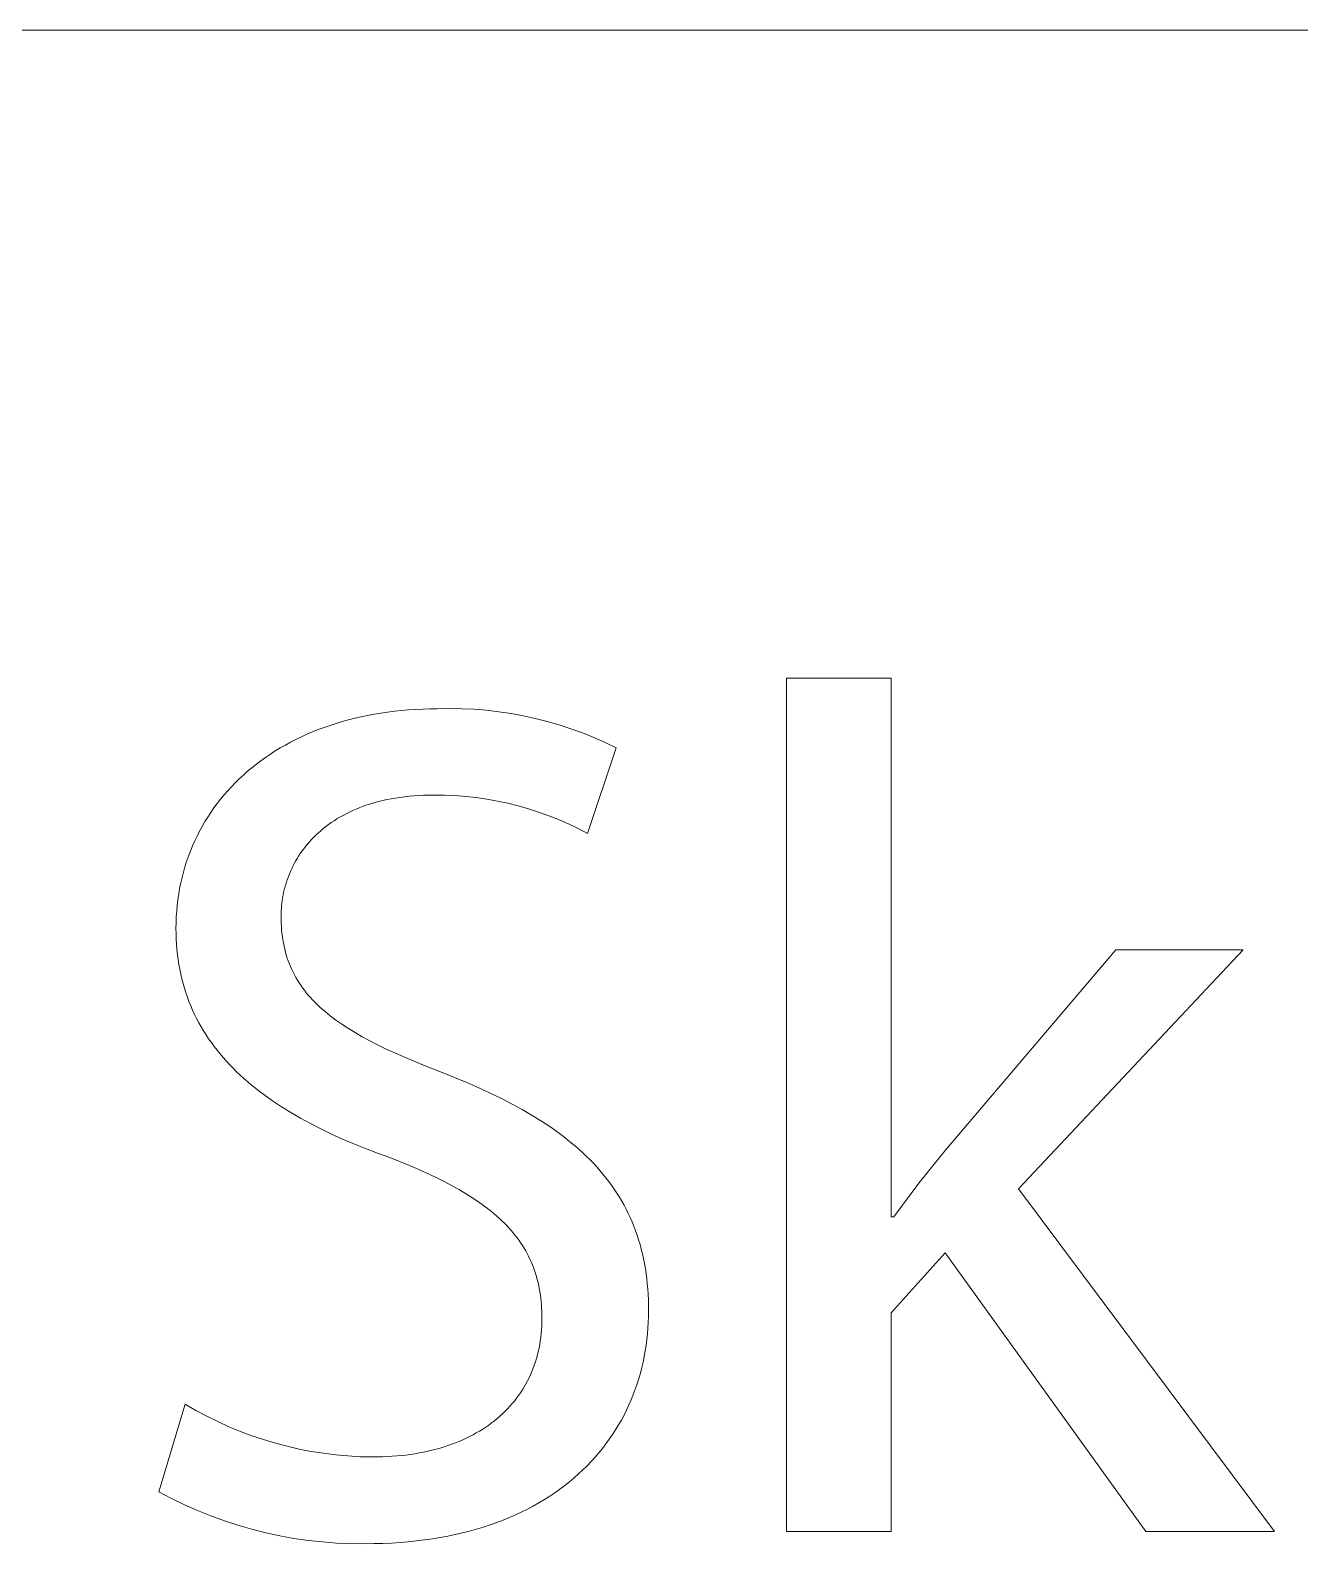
# Model space of a CAD drawing. Header units: millimetres. Extents: x -1519 to 3497, y -297 to 3208.
# Drawn here: x 3079.7 to 3132.8, y -79.6 to -16.4 of the extents above; entities that cross this region are included whole.
import ezdxf

# ---------------------------------------------------------------- set-up
doc = ezdxf.new("R2010")
doc.units = ezdxf.units.MM
doc.header["$MEASUREMENT"] = 0
doc.layers.add('Domyślny', color=7, linetype='Continuous', true_color=0x000000)

msp = doc.modelspace()

# ---------------------------------------------------------------- linework, layer by layer
at = {"layer": 'Domyślny', "color": 18, "lineweight": 15, "true_color": 0x000000}
for p, q in [((1601.477, -16.362), (3497.131, -16.362)), ((3111.312, -79.097), (3111.312, -43.434)), ((3111.312, -43.434), (3115.688, -43.434)), ((3115.688, -43.434), (3115.688, -65.951)), ((3094.066, -44.942), (3094.345, -44.896)), ((3094.345, -44.896), (3094.628, -44.854)), ((3094.628, -44.854), (3094.914, -44.818)), ((3094.914, -44.818), (3095.204, -44.788)), ((3095.204, -44.788), (3095.497, -44.762)), ((3095.497, -44.762), (3095.794, -44.743)), ((3095.794, -44.743), (3096.094, -44.729)), ((3096.094, -44.729), (3096.397, -44.72)), ((3096.397, -44.72), (3096.704, -44.717)), ((3096.704, -44.717), (3097.22, -44.708)), ((3097.22, -44.708), (3097.736, -44.715)), ((3097.736, -44.715), (3098.251, -44.74)), ((3098.251, -44.74), (3098.766, -44.783)), ((3098.766, -44.783), (3099.278, -44.842)), ((3099.278, -44.842), (3099.789, -44.918)), ((3091.729, -45.588), (3091.973, -45.497)), ((3091.973, -45.497), (3092.221, -45.41)), ((3092.221, -45.41), (3092.473, -45.329)), ((3092.473, -45.329), (3092.728, -45.252)), ((3092.728, -45.252), (3092.988, -45.18)), ((3092.988, -45.18), (3093.252, -45.113)), ((3093.252, -45.113), (3093.52, -45.051)), ((3093.52, -45.051), (3093.791, -44.994)), ((3093.791, -44.994), (3094.066, -44.942)), ((3099.789, -44.918), (3100.296, -45.012)), ((3100.296, -45.012), (3100.8, -45.122)), ((3100.8, -45.122), (3101.301, -45.249)), ((3101.301, -45.249), (3101.796, -45.393)), ((3101.796, -45.393), (3102.287, -45.553)), ((3090.355, -46.232), (3090.573, -46.114)), ((3090.573, -46.114), (3090.796, -46)), ((3090.796, -46), (3091.023, -45.89)), ((3091.023, -45.89), (3091.254, -45.785)), ((3091.254, -45.785), (3091.489, -45.684)), ((3091.489, -45.684), (3091.729, -45.588)), ((3102.287, -45.553), (3102.772, -45.729)), ((3102.772, -45.729), (3103.25, -45.922)), ((3103.25, -45.922), (3103.723, -46.13)), ((3103.723, -46.13), (3104.187, -46.354)), ((3089.332, -46.889), (3089.528, -46.749)), ((3089.528, -46.749), (3089.728, -46.614)), ((3089.728, -46.614), (3089.932, -46.482)), ((3089.932, -46.482), (3090.142, -46.355)), ((3090.142, -46.355), (3090.355, -46.232)), ((3104.187, -46.354), (3102.985, -49.929)), ((3088.597, -47.487), (3088.774, -47.331)), ((3088.774, -47.331), (3088.955, -47.18)), ((3088.955, -47.18), (3089.141, -47.032)), ((3089.141, -47.032), (3089.332, -46.889)), ((3087.941, -48.146), (3088.097, -47.976)), ((3088.097, -47.976), (3088.259, -47.809)), ((3088.259, -47.809), (3088.426, -47.646)), ((3088.426, -47.646), (3088.597, -47.487)), ((3087.365, -48.862), (3087.501, -48.678)), ((3087.501, -48.678), (3087.642, -48.497)), ((3087.642, -48.497), (3087.789, -48.32)), ((3087.789, -48.32), (3087.941, -48.146)), ((3093.925, -48.687), (3093.766, -48.738)), ((3094.087, -48.64), (3093.925, -48.687)), ((3094.253, -48.595), (3094.087, -48.64)), ((3094.423, -48.553), (3094.253, -48.595)), ((3094.597, -48.515), (3094.423, -48.553)), ((3094.774, -48.48), (3094.597, -48.515)), ((3094.956, -48.448), (3094.774, -48.48)), ((3095.141, -48.42), (3094.956, -48.448)), ((3095.331, -48.395), (3095.141, -48.42)), ((3095.525, -48.374), (3095.331, -48.395)), ((3095.722, -48.357), (3095.525, -48.374)), ((3095.924, -48.343), (3095.722, -48.357)), ((3096.13, -48.333), (3095.924, -48.343)), ((3096.34, -48.327), (3096.13, -48.333)), ((3096.554, -48.325), (3096.34, -48.327)), ((3097, -48.329), (3096.554, -48.325)), ((3097.446, -48.348), (3097, -48.329)), ((3097.892, -48.382), (3097.446, -48.348)), ((3098.336, -48.431), (3097.892, -48.382)), ((3098.778, -48.495), (3098.336, -48.431)), ((3099.217, -48.574), (3098.778, -48.495)), ((3099.654, -48.667), (3099.217, -48.574)), ((3100.087, -48.775), (3099.654, -48.667)), ((3086.988, -49.435), (3087.108, -49.241)), ((3087.108, -49.241), (3087.234, -49.05)), ((3087.234, -49.05), (3087.365, -48.862)), ((3092.509, -49.319), (3092.387, -49.396)), ((3092.634, -49.244), (3092.509, -49.319)), ((3092.763, -49.172), (3092.634, -49.244)), ((3092.895, -49.102), (3092.763, -49.172)), ((3093.031, -49.035), (3092.895, -49.102)), ((3093.171, -48.97), (3093.031, -49.035)), ((3093.314, -48.908), (3093.171, -48.97)), ((3093.461, -48.849), (3093.314, -48.908)), ((3093.612, -48.792), (3093.461, -48.849)), ((3093.766, -48.738), (3093.612, -48.792)), ((3100.516, -48.898), (3100.087, -48.775)), ((3100.942, -49.035), (3100.516, -48.898)), ((3101.362, -49.186), (3100.942, -49.035)), ((3101.777, -49.351), (3101.362, -49.186)), ((3086.66, -50.036), (3086.764, -49.832)), ((3086.764, -49.832), (3086.873, -49.632)), ((3086.873, -49.632), (3086.988, -49.435)), ((3091.732, -49.901), (3091.634, -49.992)), ((3091.832, -49.812), (3091.732, -49.901)), ((3091.936, -49.725), (3091.832, -49.812)), ((3092.044, -49.639), (3091.936, -49.725)), ((3092.155, -49.556), (3092.044, -49.639)), ((3092.269, -49.475), (3092.155, -49.556)), ((3092.387, -49.396), (3092.269, -49.475)), ((3102.186, -49.53), (3101.777, -49.351)), ((3102.589, -49.723), (3102.186, -49.53)), ((3102.985, -49.929), (3102.589, -49.723)), ((3086.381, -50.664), (3086.468, -50.451)), ((3086.468, -50.451), (3086.561, -50.242)), ((3086.561, -50.242), (3086.66, -50.036)), ((3091.121, -50.569), (3091.047, -50.67)), ((3091.199, -50.469), (3091.121, -50.569)), ((3091.279, -50.371), (3091.199, -50.469)), ((3091.363, -50.274), (3091.279, -50.371)), ((3091.45, -50.178), (3091.363, -50.274)), ((3091.541, -50.084), (3091.45, -50.178)), ((3091.634, -49.992), (3091.541, -50.084)), ((3086.154, -51.317), (3086.224, -51.096)), ((3086.224, -51.096), (3086.3, -50.879)), ((3086.3, -50.879), (3086.381, -50.664)), ((3090.724, -51.191), (3090.669, -51.298)), ((3090.783, -51.085), (3090.724, -51.191)), ((3090.844, -50.98), (3090.783, -51.085)), ((3090.908, -50.875), (3090.844, -50.98)), ((3090.976, -50.772), (3090.908, -50.875)), ((3091.047, -50.67), (3090.976, -50.772)), ((3085.979, -51.994), (3086.032, -51.766)), ((3086.032, -51.766), (3086.09, -51.54)), ((3086.09, -51.54), (3086.154, -51.317)), ((3090.438, -51.843), (3090.401, -51.953)), ((3090.478, -51.733), (3090.438, -51.843)), ((3090.522, -51.623), (3090.478, -51.733)), ((3090.568, -51.514), (3090.522, -51.623)), ((3090.617, -51.406), (3090.568, -51.514)), ((3090.669, -51.298), (3090.617, -51.406)), ((3085.858, -52.694), (3085.893, -52.458)), ((3085.893, -52.458), (3085.933, -52.225)), ((3085.933, -52.225), (3085.979, -51.994)), ((3090.281, -52.396), (3090.258, -52.507)), ((3090.307, -52.285), (3090.281, -52.396)), ((3090.335, -52.174), (3090.307, -52.285)), ((3090.367, -52.064), (3090.335, -52.174)), ((3090.401, -51.953), (3090.367, -52.064)), ((3085.808, -53.171), (3085.83, -52.931)), ((3085.83, -52.931), (3085.858, -52.694)), ((3090.185, -53.06), (3090.178, -53.169)), ((3090.194, -52.95), (3090.185, -53.06)), ((3090.206, -52.84), (3090.194, -52.95)), ((3090.22, -52.729), (3090.206, -52.84)), ((3090.238, -52.618), (3090.22, -52.729)), ((3090.258, -52.507), (3090.238, -52.618)), ((3085.78, -53.904), (3085.783, -53.658)), ((3085.783, -53.658), (3085.792, -53.414)), ((3085.792, -53.414), (3085.808, -53.171)), ((3090.174, -53.278), (3090.173, -53.387)), ((3090.173, -53.387), (3090.174, -53.534)), ((3090.178, -53.169), (3090.174, -53.278)), ((3090.174, -53.534), (3090.179, -53.679)), ((3090.179, -53.679), (3090.186, -53.822)), ((3085.782, -54.126), (3085.78, -53.904)), ((3085.79, -54.345), (3085.782, -54.126)), ((3085.802, -54.561), (3085.79, -54.345)), ((3090.186, -53.822), (3090.197, -53.963)), ((3090.197, -53.963), (3090.211, -54.102)), ((3090.211, -54.102), (3090.227, -54.238)), ((3090.227, -54.238), (3090.247, -54.373)), ((3090.247, -54.373), (3090.27, -54.505)), ((3085.819, -54.775), (3085.802, -54.561)), ((3085.841, -54.986), (3085.819, -54.775)), ((3085.868, -55.194), (3085.841, -54.986)), ((3090.27, -54.505), (3090.296, -54.635)), ((3090.296, -54.635), (3090.325, -54.764)), ((3090.325, -54.764), (3090.358, -54.89)), ((3090.358, -54.89), (3090.393, -55.015)), ((3090.393, -55.015), (3090.432, -55.137)), ((3117.943, -63.178), (3125.076, -54.793)), ((3130.404, -54.793), (3121, -64.782)), ((3125.076, -54.793), (3130.404, -54.793)), ((3085.9, -55.399), (3085.868, -55.194)), ((3085.936, -55.602), (3085.9, -55.399)), ((3085.977, -55.803), (3085.936, -55.602)), ((3090.432, -55.137), (3090.474, -55.258)), ((3090.474, -55.258), (3090.519, -55.377)), ((3090.519, -55.377), (3090.567, -55.495)), ((3090.567, -55.495), (3090.618, -55.61)), ((3090.618, -55.61), (3090.673, -55.724)), ((3086.023, -56), (3085.977, -55.803)), ((3086.074, -56.195), (3086.023, -56)), ((3086.129, -56.388), (3086.074, -56.195)), ((3090.673, -55.724), (3090.731, -55.837)), ((3090.731, -55.837), (3090.792, -55.948)), ((3090.792, -55.948), (3090.857, -56.057)), ((3090.857, -56.057), (3090.924, -56.165)), ((3090.924, -56.165), (3090.995, -56.271)), ((3090.995, -56.271), (3091.07, -56.377)), ((3086.189, -56.578), (3086.129, -56.388)), ((3086.254, -56.766), (3086.189, -56.578)), ((3086.323, -56.951), (3086.254, -56.766)), ((3091.07, -56.377), (3091.147, -56.48)), ((3091.147, -56.48), (3091.228, -56.583)), ((3091.228, -56.583), (3091.313, -56.684)), ((3091.313, -56.684), (3091.4, -56.784)), ((3091.4, -56.784), (3091.491, -56.883)), ((3091.491, -56.883), (3091.586, -56.98)), ((3086.396, -57.133), (3086.323, -56.951)), ((3086.474, -57.314), (3086.396, -57.133)), ((3086.557, -57.492), (3086.474, -57.314)), ((3086.644, -57.667), (3086.557, -57.492)), ((3091.586, -56.98), (3091.684, -57.077)), ((3091.684, -57.077), (3091.785, -57.172)), ((3091.785, -57.172), (3091.889, -57.267)), ((3091.889, -57.267), (3091.998, -57.36)), ((3091.998, -57.36), (3092.109, -57.453)), ((3092.109, -57.453), (3092.224, -57.544)), ((3092.224, -57.544), (3092.343, -57.635)), ((3086.735, -57.84), (3086.644, -57.667)), ((3086.831, -58.011), (3086.735, -57.84)), ((3086.932, -58.179), (3086.831, -58.011)), ((3087.036, -58.346), (3086.932, -58.179)), ((3092.343, -57.635), (3092.465, -57.725)), ((3092.465, -57.725), (3092.719, -57.903)), ((3092.719, -57.903), (3092.988, -58.078)), ((3092.988, -58.078), (3093.271, -58.25)), ((3087.145, -58.51), (3087.036, -58.346)), ((3087.258, -58.671), (3087.145, -58.51)), ((3087.376, -58.831), (3087.258, -58.671)), ((3093.271, -58.25), (3093.568, -58.421)), ((3093.568, -58.421), (3093.88, -58.59)), ((3093.88, -58.59), (3094.206, -58.757)), ((3094.206, -58.757), (3094.546, -58.923)), ((3087.497, -58.988), (3087.376, -58.831)), ((3087.623, -59.143), (3087.497, -58.988)), ((3087.753, -59.296), (3087.623, -59.143)), ((3087.888, -59.447), (3087.753, -59.296)), ((3088.026, -59.596), (3087.888, -59.447)), ((3094.546, -58.923), (3095.272, -59.254)), ((3095.272, -59.254), (3096.058, -59.585)), ((3088.168, -59.742), (3088.026, -59.596)), ((3088.315, -59.887), (3088.168, -59.742)), ((3088.465, -60.03), (3088.315, -59.887)), ((3088.62, -60.17), (3088.465, -60.03)), ((3096.058, -59.585), (3096.905, -59.918)), ((3096.905, -59.918), (3097.946, -60.341)), ((3088.778, -60.309), (3088.62, -60.17)), ((3088.941, -60.445), (3088.778, -60.309)), ((3089.107, -60.58), (3088.941, -60.445)), ((3089.278, -60.713), (3089.107, -60.58)), ((3089.452, -60.844), (3089.278, -60.713)), ((3097.946, -60.341), (3098.441, -60.558)), ((3098.441, -60.558), (3098.921, -60.779)), ((3089.811, -61.1), (3089.452, -60.844)), ((3090.186, -61.349), (3089.811, -61.1)), ((3090.576, -61.59), (3090.186, -61.349)), ((3098.921, -60.779), (3099.383, -61.005)), ((3099.383, -61.005), (3099.829, -61.235)), ((3099.829, -61.235), (3100.258, -61.47)), ((3090.98, -61.825), (3090.576, -61.59)), ((3091.399, -62.053), (3090.98, -61.825)), ((3100.258, -61.47), (3100.671, -61.711)), ((3100.671, -61.711), (3101.067, -61.957)), ((3101.067, -61.957), (3101.446, -62.209)), ((3091.832, -62.275), (3091.399, -62.053)), ((3092.279, -62.49), (3091.832, -62.275)), ((3092.74, -62.699), (3092.279, -62.49)), ((3101.446, -62.209), (3101.809, -62.467)), ((3101.809, -62.467), (3101.984, -62.598)), ((3101.984, -62.598), (3102.155, -62.732)), ((3093.214, -62.901), (3092.74, -62.699)), ((3093.702, -63.098), (3093.214, -62.901)), ((3094.203, -63.29), (3093.702, -63.098)), ((3102.155, -62.732), (3102.321, -62.866)), ((3102.321, -62.866), (3102.484, -63.003)), ((3102.484, -63.003), (3102.642, -63.142)), ((3102.642, -63.142), (3102.796, -63.282)), ((3116.843, -64.547), (3117.943, -63.178)), ((3094.716, -63.476), (3094.203, -63.29)), ((3095.539, -63.806), (3094.716, -63.476)), ((3095.927, -63.972), (3095.539, -63.806)), ((3102.796, -63.282), (3102.946, -63.424)), ((3102.946, -63.424), (3103.092, -63.568)), ((3103.092, -63.568), (3103.234, -63.714)), ((3103.234, -63.714), (3103.371, -63.862)), ((3103.371, -63.862), (3103.504, -64.012)), ((3096.299, -64.139), (3095.927, -63.972)), ((3096.656, -64.308), (3096.299, -64.139)), ((3096.997, -64.478), (3096.656, -64.308)), ((3097.323, -64.65), (3096.997, -64.478)), ((3103.504, -64.012), (3103.633, -64.164)), ((3103.633, -64.164), (3103.758, -64.318)), ((3103.758, -64.318), (3103.878, -64.474)), ((3103.878, -64.474), (3103.995, -64.633)), ((3097.635, -64.823), (3097.323, -64.65)), ((3097.931, -65), (3097.635, -64.823)), ((3098.213, -65.178), (3097.931, -65)), ((3103.995, -64.633), (3104.107, -64.793)), ((3104.107, -64.793), (3104.215, -64.956)), ((3104.215, -64.956), (3104.319, -65.122)), ((3104.319, -65.122), (3104.418, -65.289)), ((3115.788, -65.951), (3116.843, -64.547)), ((3121, -64.782), (3131.707, -79.097)), ((3098.481, -65.36), (3098.213, -65.178)), ((3098.734, -65.544), (3098.481, -65.36)), ((3098.855, -65.637), (3098.734, -65.544)), ((3098.973, -65.731), (3098.855, -65.637)), ((3099.088, -65.826), (3098.973, -65.731)), ((3104.418, -65.289), (3104.513, -65.459)), ((3104.513, -65.459), (3104.605, -65.631)), ((3104.605, -65.631), (3104.691, -65.806)), ((3099.199, -65.922), (3099.088, -65.826)), ((3099.306, -66.019), (3099.199, -65.922)), ((3099.41, -66.117), (3099.306, -66.019)), ((3099.511, -66.216), (3099.41, -66.117)), ((3099.608, -66.315), (3099.511, -66.216)), ((3099.702, -66.416), (3099.608, -66.315)), ((3104.691, -65.806), (3104.774, -65.983)), ((3104.774, -65.983), (3104.853, -66.163)), ((3104.853, -66.163), (3104.927, -66.345)), ((3104.927, -66.345), (3104.997, -66.53)), ((3115.688, -65.951), (3115.788, -65.951)), ((3099.793, -66.518), (3099.702, -66.416)), ((3099.881, -66.621), (3099.793, -66.518)), ((3099.965, -66.725), (3099.881, -66.621)), ((3100.046, -66.83), (3099.965, -66.725)), ((3100.123, -66.936), (3100.046, -66.83)), ((3100.198, -67.044), (3100.123, -66.936)), ((3100.269, -67.153), (3100.198, -67.044)), ((3104.997, -66.53), (3105.062, -66.718)), ((3105.062, -66.718), (3105.124, -66.908)), ((3105.124, -66.908), (3105.181, -67.101)), ((3100.337, -67.263), (3100.269, -67.153)), ((3100.402, -67.374), (3100.337, -67.263)), ((3100.464, -67.486), (3100.402, -67.374)), ((3100.523, -67.6), (3100.464, -67.486)), ((3100.579, -67.716), (3100.523, -67.6)), ((3105.181, -67.101), (3105.234, -67.296)), ((3105.234, -67.296), (3105.283, -67.495)), ((3105.283, -67.495), (3105.328, -67.696)), ((3117.943, -67.455), (3115.688, -69.96)), ((3126.328, -79.097), (3117.943, -67.455)), ((3100.631, -67.832), (3100.579, -67.716)), ((3100.681, -67.951), (3100.631, -67.832)), ((3100.727, -68.07), (3100.681, -67.951)), ((3100.771, -68.191), (3100.727, -68.07)), ((3100.812, -68.314), (3100.771, -68.191)), ((3105.328, -67.696), (3105.368, -67.9)), ((3105.368, -67.9), (3105.404, -68.107)), ((3105.404, -68.107), (3105.436, -68.317)), ((3100.849, -68.438), (3100.812, -68.314)), ((3100.884, -68.564), (3100.849, -68.438)), ((3100.916, -68.691), (3100.884, -68.564)), ((3100.945, -68.821), (3100.916, -68.691)), ((3100.971, -68.951), (3100.945, -68.821)), ((3105.436, -68.317), (3105.464, -68.53)), ((3105.464, -68.53), (3105.487, -68.746)), ((3105.487, -68.746), (3105.506, -68.966)), ((3100.994, -69.084), (3100.971, -68.951)), ((3101.014, -69.218), (3100.994, -69.084)), ((3101.032, -69.354), (3101.014, -69.218)), ((3101.047, -69.491), (3101.032, -69.354)), ((3101.059, -69.631), (3101.047, -69.491)), ((3105.506, -68.966), (3105.521, -69.188)), ((3105.521, -69.188), (3105.532, -69.413)), ((3105.532, -69.413), (3105.538, -69.642)), ((3101.068, -69.772), (3101.059, -69.631)), ((3101.075, -69.915), (3101.068, -69.772)), ((3101.079, -70.06), (3101.075, -69.915)), ((3101.08, -70.207), (3101.079, -70.06)), ((3105.538, -70.117), (3105.529, -70.36)), ((3105.538, -69.642), (3105.54, -69.873)), ((3105.54, -69.873), (3105.538, -70.117)), ((3115.688, -69.96), (3115.688, -79.097)), ((3101.033, -70.986), (3101.05, -70.834)), ((3101.05, -70.834), (3101.063, -70.68)), ((3101.063, -70.68), (3101.073, -70.524)), ((3101.073, -70.524), (3101.079, -70.366)), ((3101.079, -70.366), (3101.08, -70.207)), ((3105.515, -70.601), (3105.495, -70.841)), ((3105.529, -70.36), (3105.515, -70.601)), ((3100.927, -71.58), (3100.959, -71.434)), ((3100.959, -71.434), (3100.987, -71.287)), ((3100.987, -71.287), (3101.012, -71.137)), ((3101.012, -71.137), (3101.033, -70.986)), ((3105.438, -71.318), (3105.402, -71.554)), ((3105.47, -71.08), (3105.438, -71.318)), ((3105.495, -70.841), (3105.47, -71.08)), ((3100.762, -72.144), (3100.809, -72.006)), ((3100.809, -72.006), (3100.852, -71.866)), ((3100.852, -71.866), (3100.891, -71.724)), ((3100.891, -71.724), (3100.927, -71.58)), ((3105.311, -72.021), (3105.257, -72.251)), ((3105.359, -71.788), (3105.311, -72.021)), ((3105.402, -71.554), (3105.359, -71.788)), ((3100.476, -72.807), (3100.54, -72.679)), ((3100.54, -72.679), (3100.601, -72.548)), ((3100.601, -72.548), (3100.658, -72.415)), ((3100.658, -72.415), (3100.712, -72.281)), ((3100.712, -72.281), (3100.762, -72.144)), ((3105.132, -72.707), (3105.061, -72.932)), ((3105.197, -72.48), (3105.132, -72.707)), ((3105.257, -72.251), (3105.197, -72.48)), ((3100.101, -73.418), (3100.183, -73.3)), ((3100.183, -73.3), (3100.261, -73.18)), ((3100.261, -73.18), (3100.336, -73.058)), ((3100.336, -73.058), (3100.408, -72.933)), ((3100.408, -72.933), (3100.476, -72.807)), ((3104.984, -73.155), (3104.901, -73.375)), ((3105.061, -72.932), (3104.984, -73.155)), ((3085.061, -77.44), (3086.164, -73.782)), ((3086.164, -73.782), (3086.61, -74.039)), ((3099.538, -74.077), (3099.64, -73.973)), ((3099.64, -73.973), (3099.739, -73.867)), ((3099.739, -73.867), (3099.835, -73.758)), ((3099.835, -73.758), (3099.927, -73.647)), ((3099.927, -73.647), (3100.015, -73.534)), ((3100.015, -73.534), (3100.101, -73.418)), ((3104.719, -73.809), (3104.619, -74.023)), ((3104.813, -73.594), (3104.719, -73.809)), ((3104.901, -73.375), (3104.813, -73.594)), ((3086.61, -74.039), (3087.064, -74.281)), ((3087.064, -74.281), (3087.526, -74.508)), ((3087.526, -74.508), (3087.995, -74.72)), ((3098.856, -74.65), (3098.978, -74.561)), ((3098.978, -74.561), (3099.096, -74.469)), ((3099.096, -74.469), (3099.212, -74.375)), ((3099.212, -74.375), (3099.324, -74.278)), ((3099.324, -74.278), (3099.433, -74.179)), ((3099.433, -74.179), (3099.538, -74.077)), ((3104.402, -74.441), (3104.285, -74.647)), ((3104.513, -74.233), (3104.402, -74.441)), ((3104.619, -74.023), (3104.513, -74.233)), ((3087.995, -74.72), (3088.471, -74.916)), ((3088.471, -74.916), (3088.953, -75.096)), ((3088.953, -75.096), (3089.441, -75.26)), ((3089.441, -75.26), (3089.934, -75.407)), ((3097.767, -75.268), (3097.914, -75.2)), ((3097.914, -75.2), (3098.058, -75.13)), ((3098.058, -75.13), (3098.199, -75.057)), ((3098.199, -75.057), (3098.337, -74.981)), ((3098.337, -74.981), (3098.471, -74.902)), ((3098.471, -74.902), (3098.603, -74.821)), ((3098.603, -74.821), (3098.731, -74.737)), ((3098.731, -74.737), (3098.856, -74.65)), ((3103.898, -75.245), (3103.758, -75.438)), ((3104.033, -75.048), (3103.898, -75.245)), ((3104.162, -74.849), (3104.033, -75.048)), ((3104.285, -74.647), (3104.162, -74.849)), ((3089.934, -75.407), (3090.431, -75.539)), ((3090.431, -75.539), (3090.933, -75.653)), ((3090.933, -75.653), (3091.438, -75.751)), ((3091.438, -75.751), (3091.947, -75.832)), ((3091.947, -75.832), (3092.457, -75.896)), ((3092.457, -75.896), (3092.97, -75.944)), ((3095.394, -75.904), (3095.583, -75.878)), ((3095.583, -75.878), (3095.768, -75.85)), ((3095.768, -75.85), (3095.951, -75.818)), ((3095.951, -75.818), (3096.131, -75.783)), ((3096.131, -75.783), (3096.308, -75.746)), ((3096.308, -75.746), (3096.482, -75.704)), ((3096.482, -75.704), (3096.653, -75.66)), ((3096.653, -75.66), (3096.821, -75.613)), ((3096.821, -75.613), (3096.986, -75.563)), ((3096.986, -75.563), (3097.148, -75.51)), ((3097.148, -75.51), (3097.308, -75.454)), ((3097.308, -75.454), (3097.464, -75.395)), ((3097.464, -75.395), (3097.617, -75.333)), ((3097.617, -75.333), (3097.767, -75.268)), ((3103.46, -75.815), (3103.302, -75.999)), ((3103.612, -75.628), (3103.46, -75.815)), ((3103.758, -75.438), (3103.612, -75.628)), ((3092.97, -75.944), (3093.484, -75.974)), ((3093.484, -75.974), (3093.998, -75.987)), ((3093.998, -75.987), (3094.411, -75.98)), ((3094.411, -75.98), (3094.613, -75.971)), ((3094.613, -75.971), (3094.813, -75.959)), ((3094.813, -75.959), (3095.009, -75.944)), ((3095.009, -75.944), (3095.203, -75.925)), ((3095.203, -75.925), (3095.394, -75.904)), ((3102.794, -76.528), (3102.613, -76.697)), ((3102.969, -76.355), (3102.794, -76.528)), ((3103.139, -76.179), (3102.969, -76.355)), ((3103.302, -75.999), (3103.139, -76.179)), ((3102.233, -77.023), (3102.035, -77.181)), ((3102.426, -76.862), (3102.233, -77.023)), ((3102.613, -76.697), (3102.426, -76.862)), ((3085.592, -77.721), (3085.061, -77.44)), ((3086.132, -77.983), (3085.592, -77.721)), ((3101.181, -77.768), (3100.953, -77.905)), ((3101.404, -77.628), (3101.181, -77.768)), ((3101.62, -77.483), (3101.404, -77.628)), ((3101.83, -77.334), (3101.62, -77.483)), ((3102.035, -77.181), (3101.83, -77.334)), ((3086.681, -78.226), (3086.132, -77.983)), ((3087.237, -78.451), (3086.681, -78.226)), ((3099.982, -78.403), (3099.725, -78.515)), ((3100.234, -78.285), (3099.982, -78.403)), ((3100.48, -78.163), (3100.234, -78.285)), ((3100.719, -78.036), (3100.48, -78.163)), ((3100.953, -77.905), (3100.719, -78.036)), ((3087.801, -78.656), (3087.237, -78.451)), ((3088.372, -78.842), (3087.801, -78.656)), ((3088.949, -79.008), (3088.372, -78.842)), ((3089.531, -79.154), (3088.949, -79.008)), ((3098.348, -79.002), (3098.054, -79.084)), ((3098.635, -78.915), (3098.348, -79.002)), ((3098.916, -78.823), (3098.635, -78.915)), ((3099.192, -78.725), (3098.916, -78.823)), ((3099.461, -78.623), (3099.192, -78.725)), ((3099.725, -78.515), (3099.461, -78.623)), ((3090.118, -79.281), (3089.531, -79.154)), ((3090.708, -79.387), (3090.118, -79.281)), ((3091.302, -79.473), (3090.708, -79.387)), ((3091.899, -79.538), (3091.302, -79.473)), ((3092.497, -79.583), (3091.899, -79.538)), ((3093.097, -79.608), (3092.497, -79.583)), ((3093.697, -79.612), (3093.097, -79.608)), ((3094.069, -79.608), (3093.697, -79.612)), ((3094.434, -79.598), (3094.069, -79.608)), ((3094.793, -79.582), (3094.434, -79.598)), ((3095.146, -79.56), (3094.793, -79.582)), ((3095.493, -79.531), (3095.146, -79.56)), ((3095.834, -79.495), (3095.493, -79.531)), ((3096.17, -79.454), (3095.834, -79.495)), ((3096.499, -79.407), (3096.17, -79.454)), ((3096.822, -79.354), (3096.499, -79.407)), ((3097.139, -79.295), (3096.822, -79.354)), ((3097.45, -79.23), (3097.139, -79.295)), ((3097.755, -79.16), (3097.45, -79.23)), ((3098.054, -79.084), (3097.755, -79.16)), ((3115.688, -79.097), (3111.312, -79.097)), ((3131.707, -79.097), (3126.328, -79.097))]:
    msp.add_line(p, q, dxfattribs=at)

doc.saveas('drawing.dxf')
